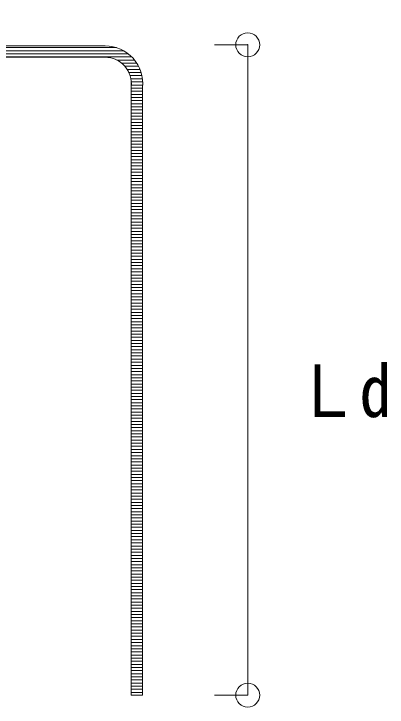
# Model space of a CAD drawing. Units: millimetres, scale not verified. Extents: x -890 to 863, y -296 to 296.
# Drawn here: x 367.91 to 383.5, y -254.95 to -226.02 of the extents above; entities that cross this region are included whole.
import ezdxf
from ezdxf.enums import TextEntityAlignment as Align

# ---------------------------------------------------------------- set-up
doc = ezdxf.new("R2010")
doc.units = ezdxf.units.MM
doc.header["$LTSCALE"] = 2
doc.header["$PDMODE"] = 32
doc.header["$PDSIZE"] = 1
doc.layers.add('0-C__1-9__0-0_', color=7, linetype='Continuous', lineweight=18)
doc.layers.add('1-3__1-3__1-0__1-3_KANZASHI', color=7, linetype='Continuous', lineweight=18)
doc.styles.add('ＭＳ ゴシック', font='')
doc.styles.get('ＭＳ ゴシック').set_extended_font_data('MS Gothic')

# ---------------------------------------------------------------- blocks, each defined once
blk = doc.blocks.new('CCURVE_ORG127')
at = {"layer": '0-C__1-9__0-0_'}
for p, q in [((1237.536, -521.451), (1256.243, -521.451)), ((1256.243, -521.93), (1237.542, -521.93)), ((1243.291, -522.785), (1257.308, -522.785)), ((1257.795, -522.785), (1261.998, -522.785))]:
    blk.add_line(p, q, dxfattribs=at)
for points in [[(1236.597, -522.901), (1236.597, -548.722), (1236.119, -548.722), (1236.119, -522.901)], [(1261.998, -523.264), (1257.804, -523.264), (1257.804, -548.722), (1257.325, -548.722), (1257.325, -523.264), (1243.297, -523.264)], [(1242.352, -524.234), (1242.352, -549.884), (1241.874, -549.884), (1241.874, -524.234)], [(1263.559, -524.518), (1263.559, -549.884), (1263.081, -549.884), (1263.081, -524.491)]]:
    blk.add_lwpolyline(points, dxfattribs=at)
for centre, radius, start, end in [((1237.568, -522.901), 1.45, 91.2721, 180), ((1256.243, -523.021), 1.569, 8.6376, 90), ((1237.568, -522.901), 0.971, 91.5545, 180), ((1256.243, -523.021), 1.091, 12.4808, 90), ((1243.323, -524.234), 1.45, 91.2721, 180), ((1261.998, -524.355), 1.569, 354.0289, 90), ((1243.323, -524.234), 0.971, 91.5545, 180), ((1261.998, -524.355), 1.091, 352.8358, 90)]:
    blk.add_arc(centre, radius, start, end, dxfattribs=at)
blk = doc.blocks.new('FILL_AREA_034_')
at = {"layer": '1-3__1-3__1-0__1-3_KANZASHI'}
for p, q in [((1242.396, -523.12), (1262.967, -523.12)), ((1242.58, -522.99), (1262.774, -522.99)), ((1242.863, -522.86), (1262.477, -522.86)), ((1242.259, -523.25), (1263.113, -523.25)), ((1262.488, -523.38), (1263.229, -523.38)), ((1262.688, -523.51), (1263.321, -523.51)), ((1262.822, -523.64), (1263.396, -523.64)), ((1262.919, -523.77), (1263.455, -523.77)), ((1262.99, -523.9), (1263.501, -523.9)), ((1263.04, -524.03), (1263.534, -524.03)), ((1263.072, -524.16), (1263.556, -524.16)), ((1263.081, -524.55), (1263.559, -524.55)), ((1263.087, -524.29), (1263.567, -524.29)), ((1263.087, -524.42), (1263.567, -524.42)), ((1263.081, -524.68), (1263.559, -524.68)), ((1263.081, -524.81), (1263.559, -524.81)), ((1263.081, -524.94), (1263.559, -524.94)), ((1263.081, -525.07), (1263.559, -525.07)), ((1263.081, -525.2), (1263.559, -525.2)), ((1263.081, -525.33), (1263.559, -525.33)), ((1263.081, -525.46), (1263.559, -525.46)), ((1263.081, -525.59), (1263.559, -525.59)), ((1263.081, -525.72), (1263.559, -525.72)), ((1263.081, -525.85), (1263.559, -525.85)), ((1263.081, -525.98), (1263.559, -525.98)), ((1263.081, -526.11), (1263.559, -526.11)), ((1263.081, -526.24), (1263.559, -526.24)), ((1263.081, -526.37), (1263.559, -526.37)), ((1263.081, -526.5), (1263.559, -526.5)), ((1263.081, -526.63), (1263.559, -526.63)), ((1263.081, -526.76), (1263.559, -526.76)), ((1263.081, -526.89), (1263.559, -526.89)), ((1263.081, -527.02), (1263.559, -527.02)), ((1263.081, -527.15), (1263.559, -527.15)), ((1263.081, -527.28), (1263.559, -527.28)), ((1263.081, -527.41), (1263.559, -527.41)), ((1263.081, -527.54), (1263.559, -527.54)), ((1263.081, -527.67), (1263.559, -527.67)), ((1263.081, -527.8), (1263.559, -527.8)), ((1263.081, -527.93), (1263.559, -527.93)), ((1263.081, -528.06), (1263.559, -528.06)), ((1263.081, -528.19), (1263.559, -528.19)), ((1263.081, -528.32), (1263.559, -528.32)), ((1263.081, -528.45), (1263.559, -528.45)), ((1263.081, -528.58), (1263.559, -528.58)), ((1263.081, -528.71), (1263.559, -528.71)), ((1263.081, -528.84), (1263.559, -528.84)), ((1263.081, -528.97), (1263.559, -528.97)), ((1263.081, -529.1), (1263.559, -529.1)), ((1263.081, -529.23), (1263.559, -529.23)), ((1263.081, -529.36), (1263.559, -529.36)), ((1263.081, -529.49), (1263.559, -529.49)), ((1263.081, -529.62), (1263.559, -529.62)), ((1263.081, -529.75), (1263.559, -529.75)), ((1263.081, -529.88), (1263.559, -529.88)), ((1263.081, -530.01), (1263.559, -530.01)), ((1263.081, -530.14), (1263.559, -530.14)), ((1263.081, -530.27), (1263.559, -530.27)), ((1263.081, -530.4), (1263.559, -530.4)), ((1263.081, -530.53), (1263.559, -530.53)), ((1263.081, -530.66), (1263.559, -530.66)), ((1263.081, -530.79), (1263.559, -530.79)), ((1263.081, -530.92), (1263.559, -530.92)), ((1263.081, -531.05), (1263.559, -531.05)), ((1263.081, -531.18), (1263.559, -531.18)), ((1263.081, -531.31), (1263.559, -531.31)), ((1263.081, -531.44), (1263.559, -531.44)), ((1263.081, -531.57), (1263.559, -531.57)), ((1263.081, -531.7), (1263.559, -531.7)), ((1263.081, -531.83), (1263.559, -531.83)), ((1263.081, -531.96), (1263.559, -531.96)), ((1263.081, -532.09), (1263.559, -532.09)), ((1263.081, -532.22), (1263.559, -532.22)), ((1263.081, -532.35), (1263.559, -532.35)), ((1263.081, -532.48), (1263.559, -532.48)), ((1263.081, -532.61), (1263.559, -532.61)), ((1263.081, -532.74), (1263.559, -532.74)), ((1263.081, -532.87), (1263.559, -532.87)), ((1263.081, -533), (1263.559, -533)), ((1263.081, -533.13), (1263.559, -533.13)), ((1263.081, -533.26), (1263.559, -533.26)), ((1263.081, -533.39), (1263.559, -533.39)), ((1263.081, -533.52), (1263.559, -533.52)), ((1263.081, -533.65), (1263.559, -533.65)), ((1263.081, -533.78), (1263.559, -533.78)), ((1263.081, -533.91), (1263.559, -533.91)), ((1263.081, -534.04), (1263.559, -534.04)), ((1263.081, -534.17), (1263.559, -534.17)), ((1263.081, -534.3), (1263.559, -534.3)), ((1263.081, -534.43), (1263.559, -534.43)), ((1263.081, -534.56), (1263.559, -534.56)), ((1263.081, -534.69), (1263.559, -534.69)), ((1263.081, -534.82), (1263.559, -534.82)), ((1263.081, -534.95), (1263.559, -534.95)), ((1263.081, -535.08), (1263.559, -535.08)), ((1263.081, -535.21), (1263.559, -535.21)), ((1263.081, -535.34), (1263.559, -535.34)), ((1263.081, -535.47), (1263.559, -535.47)), ((1263.081, -535.6), (1263.559, -535.6)), ((1263.081, -535.73), (1263.559, -535.73)), ((1263.081, -535.86), (1263.559, -535.86)), ((1263.081, -535.99), (1263.559, -535.99)), ((1263.081, -536.12), (1263.559, -536.12)), ((1263.081, -536.25), (1263.559, -536.25)), ((1263.081, -536.38), (1263.559, -536.38)), ((1263.081, -536.51), (1263.559, -536.51)), ((1263.081, -536.64), (1263.559, -536.64)), ((1263.081, -536.77), (1263.559, -536.77)), ((1263.081, -536.9), (1263.559, -536.9)), ((1263.081, -537.03), (1263.559, -537.03)), ((1263.081, -537.16), (1263.559, -537.16)), ((1263.081, -537.29), (1263.559, -537.29)), ((1263.081, -537.42), (1263.559, -537.42)), ((1263.081, -537.55), (1263.559, -537.55)), ((1263.081, -537.68), (1263.559, -537.68)), ((1263.081, -537.81), (1263.559, -537.81)), ((1263.081, -537.94), (1263.559, -537.94)), ((1263.081, -538.07), (1263.559, -538.07)), ((1263.081, -538.2), (1263.559, -538.2)), ((1263.081, -538.33), (1263.559, -538.33)), ((1263.081, -538.46), (1263.559, -538.46)), ((1263.081, -538.59), (1263.559, -538.59)), ((1263.081, -538.72), (1263.559, -538.72)), ((1263.081, -538.85), (1263.559, -538.85)), ((1263.081, -538.98), (1263.559, -538.98)), ((1263.081, -539.11), (1263.559, -539.11)), ((1263.081, -539.24), (1263.559, -539.24)), ((1263.081, -539.37), (1263.559, -539.37)), ((1263.081, -539.5), (1263.559, -539.5)), ((1263.081, -539.63), (1263.559, -539.63)), ((1263.081, -539.76), (1263.559, -539.76)), ((1263.081, -539.89), (1263.559, -539.89)), ((1263.081, -540.02), (1263.559, -540.02)), ((1263.081, -540.15), (1263.559, -540.15)), ((1263.081, -540.28), (1263.559, -540.28)), ((1263.081, -540.41), (1263.559, -540.41)), ((1263.081, -540.54), (1263.559, -540.54)), ((1263.081, -540.67), (1263.559, -540.67)), ((1263.081, -540.8), (1263.559, -540.8)), ((1263.081, -540.93), (1263.559, -540.93)), ((1263.081, -541.06), (1263.559, -541.06)), ((1263.081, -541.19), (1263.559, -541.19)), ((1263.081, -541.32), (1263.559, -541.32)), ((1263.081, -541.45), (1263.559, -541.45)), ((1263.081, -541.58), (1263.559, -541.58)), ((1263.081, -541.71), (1263.559, -541.71)), ((1263.081, -541.84), (1263.559, -541.84)), ((1263.081, -541.97), (1263.559, -541.97)), ((1263.081, -542.1), (1263.559, -542.1)), ((1263.081, -542.23), (1263.559, -542.23)), ((1263.081, -542.36), (1263.559, -542.36)), ((1263.081, -542.49), (1263.559, -542.49)), ((1263.081, -542.62), (1263.559, -542.62)), ((1263.081, -542.75), (1263.559, -542.75)), ((1263.081, -542.88), (1263.559, -542.88)), ((1263.081, -543.01), (1263.559, -543.01)), ((1263.081, -543.14), (1263.559, -543.14)), ((1263.081, -543.27), (1263.559, -543.27)), ((1263.081, -543.4), (1263.559, -543.4)), ((1263.081, -543.53), (1263.559, -543.53)), ((1263.081, -543.66), (1263.559, -543.66)), ((1263.081, -543.79), (1263.559, -543.79)), ((1263.081, -543.92), (1263.559, -543.92)), ((1263.081, -544.05), (1263.559, -544.05)), ((1263.081, -544.18), (1263.559, -544.18)), ((1263.081, -544.31), (1263.559, -544.31)), ((1263.081, -544.44), (1263.559, -544.44)), ((1263.081, -544.57), (1263.559, -544.57)), ((1263.081, -544.7), (1263.559, -544.7)), ((1263.081, -544.83), (1263.559, -544.83)), ((1263.081, -544.96), (1263.559, -544.96)), ((1263.081, -545.09), (1263.559, -545.09)), ((1263.081, -545.22), (1263.559, -545.22)), ((1263.081, -545.35), (1263.559, -545.35)), ((1263.081, -545.48), (1263.559, -545.48)), ((1263.081, -545.61), (1263.559, -545.61)), ((1263.081, -545.74), (1263.559, -545.74)), ((1263.081, -545.87), (1263.559, -545.87)), ((1263.081, -546), (1263.559, -546)), ((1263.081, -546.13), (1263.559, -546.13)), ((1263.081, -546.26), (1263.559, -546.26)), ((1263.081, -546.39), (1263.559, -546.39)), ((1263.081, -546.52), (1263.559, -546.52)), ((1263.081, -546.65), (1263.559, -546.65)), ((1263.081, -546.78), (1263.559, -546.78)), ((1263.081, -546.91), (1263.559, -546.91)), ((1263.081, -547.04), (1263.559, -547.04)), ((1263.081, -547.17), (1263.559, -547.17)), ((1263.081, -547.3), (1263.559, -547.3)), ((1263.081, -547.43), (1263.559, -547.43)), ((1263.081, -547.56), (1263.559, -547.56)), ((1263.081, -547.69), (1263.559, -547.69)), ((1263.081, -547.82), (1263.559, -547.82)), ((1263.081, -547.95), (1263.559, -547.95)), ((1263.081, -548.08), (1263.559, -548.08)), ((1263.081, -548.21), (1263.559, -548.21)), ((1263.081, -548.34), (1263.559, -548.34)), ((1263.081, -548.47), (1263.559, -548.47)), ((1263.081, -548.6), (1263.559, -548.6)), ((1263.081, -548.73), (1263.559, -548.73)), ((1263.081, -548.86), (1263.559, -548.86)), ((1263.081, -548.99), (1263.559, -548.99)), ((1263.081, -549.12), (1263.559, -549.12)), ((1263.081, -549.25), (1263.559, -549.25)), ((1263.081, -549.38), (1263.559, -549.38)), ((1263.081, -549.51), (1263.559, -549.51)), ((1263.081, -549.64), (1263.559, -549.64)), ((1263.081, -549.77), (1263.559, -549.77))]:
    blk.add_line(p, q, dxfattribs=at)

msp = doc.modelspace()

# ---------------------------------------------------------------- linework, layer by layer
at = {"layer": '0-C__1-9__0-0_'}
for p, q in [((353.015, -227.353), (371.723, -227.353)), ((353.015, -227.353), (371.723, -227.353)), ((371.723, -227.831), (353.021, -227.831)), ((371.723, -227.831), (353.021, -227.831)), ((373.284, -229.085), (373.284, -254.452)), ((373.284, -229.085), (373.284, -254.452))]:
    msp.add_line(p, q, dxfattribs=at)
at = {"layer": '0-C__1-9__0-0_', "color": 8}
for p, q in [((376.284, -227.307), (377.676, -227.307)), ((377.676, -227.307), (377.676, -254.452)), ((376.284, -254.452), (377.676, -254.452))]:
    msp.add_line(p, q, dxfattribs=at)
at = {"layer": '0-C__1-9__0-0_'}
msp.add_lwpolyline([(373.284, -254.452), (372.805, -254.452), (372.805, -229.058)], dxfattribs=at)
msp.add_lwpolyline([(373.284, -254.452), (372.805, -254.452), (372.805, -229.058)], dxfattribs=at)
for radius, start in [(1.569, 354.0289), (1.569, 354.0289), (1.091, 352.8358), (1.091, 352.8358)]:
    msp.add_arc((371.723, -228.922), radius, start, 90, dxfattribs=at)
at = {"layer": '0-C__1-9__0-0_', "color": 8}
for p in [(377.676, -227.307), (377.676, -254.452)]:
    msp.add_point(p, dxfattribs=at)

# ---------------------------------------------------------------- block references
at = {"layer": '0-C__1-9__0-0_'}
for name in ['CCURVE_ORG127', 'FILL_AREA_034_']:
    msp.add_blockref(name, (-890.276, 295.433), dxfattribs=at)

# ---------------------------------------------------------------- texts
at = {"layer": '0-C__1-9__0-0_', "style": 'ＭＳ ゴシック', "width": 0.9}
msp.add_text('Ｌd', height=2.194, dxfattribs=at).set_placement((379.65, -243.497), align=Align.BOTTOM_LEFT)

doc.saveas('drawing.dxf')
